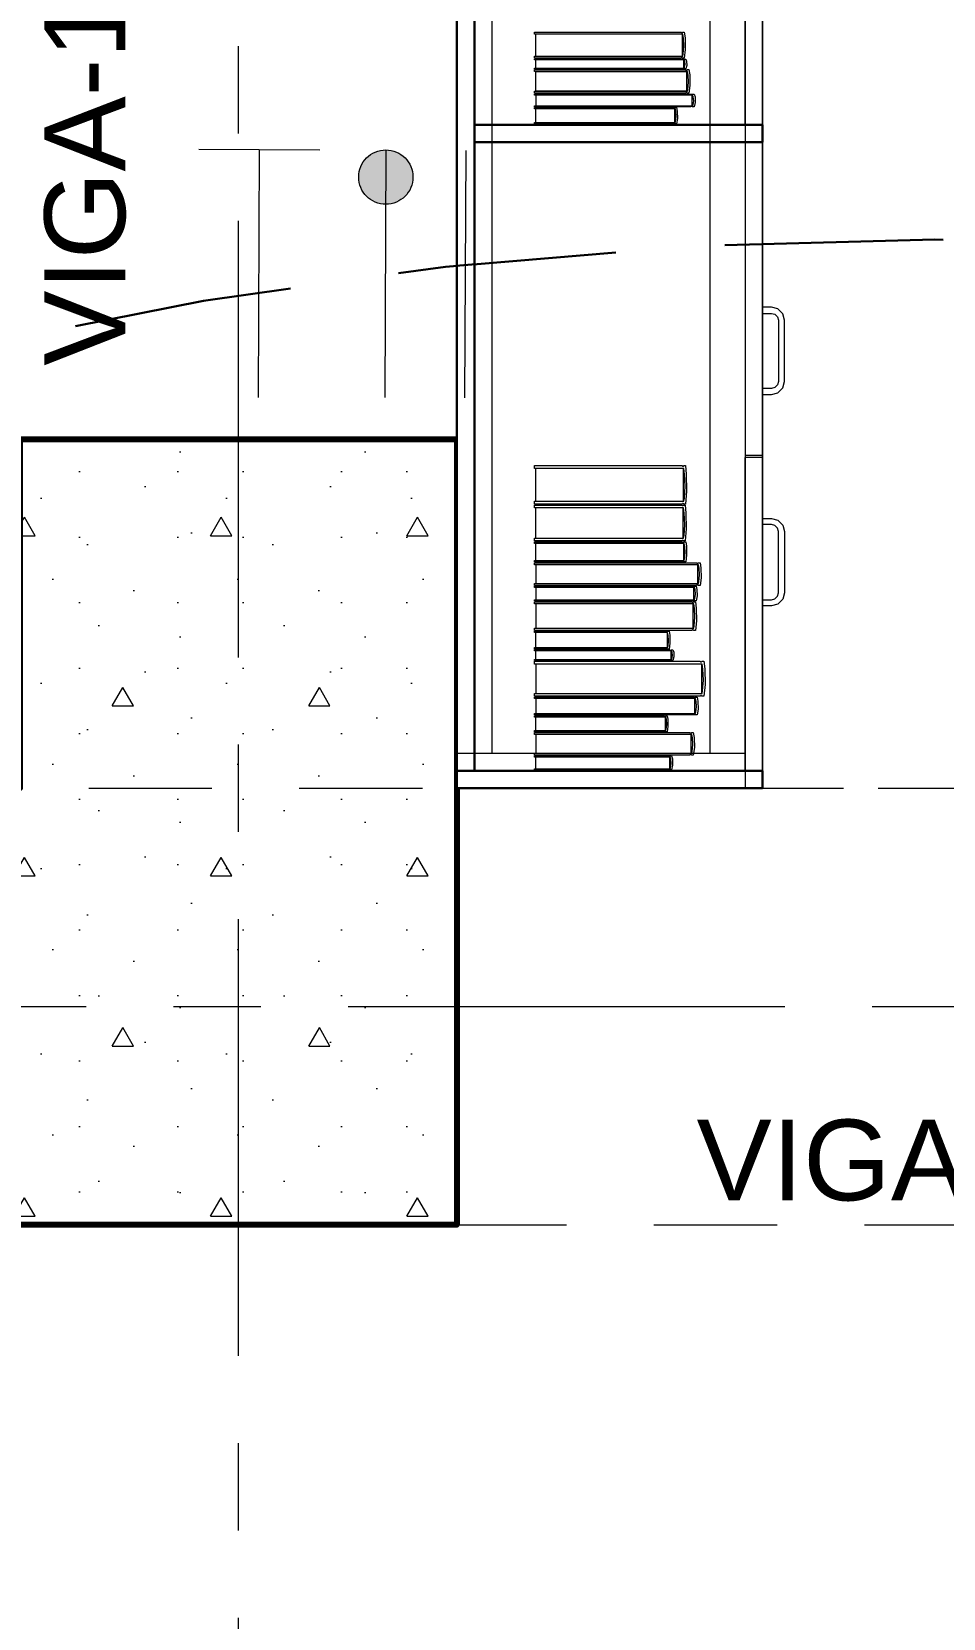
# Model space of a CAD drawing. Header units: inches. Extents: x -19 to 5698, y -728 to 92.
# Drawn here: x 115.583 to 116.627, y 6.749 to 8.567 of the extents above; entities that cross this region are included whole.
import ezdxf

# ---------------------------------------------------------------- set-up
doc = ezdxf.new("R2010")
doc.units = ezdxf.units.IN
doc.header["$MEASUREMENT"] = 0
doc.set_wipeout_variables(frame=1)
doc.header["$PDMODE"] = 1
for name, pattern in [('HIDDEN', [0.375, 0.25, -0.125]), ('Hidden Line', [0.195611, 0.141111, -0.0545]), ('Línea Oculta', [0.195611, 0.141111, -0.0545]), ('Punto & Raya', [0.65, 0.5, -0.075, 0, -0.075]), ('RAYITAS', [0.375, 0.25, -0.125]), ('Wipeout_Contour', [1, 0, -1])]:
    doc.linetypes.add(name, pattern=pattern)
doc.layers.get('0').update_dxf_attribs({"color": 61})
for name, color, linetype, lineweight in [('00 conduct tomacorr', 120, 'HIDDEN', 30), ('T-TECHO-E', 150, 'Continuous', 20), ('TOMACORRIENTE', 22, 'RAYITAS', 9)]:
    doc.layers.add(name, color=color, linetype=linetype, lineweight=lineweight)
for name, color, linetype in [('02 _ ARQ _ ALB _ Cotas Ejes', 7, 'Continuous'), ('02 _ ARQ _ ALB _ Ejes Generales', 251, 'Continuous'), ('02 _ ARQ _ ZON _ Espacio.3D', 7, 'Continuous'), ('08 _ STR _ EXT _ 06 Columnas', 7, 'Continuous'), ('08 _ STR _ EXT _ 08 Placas Inclinadas', 7, 'Continuous'), ('08 _ STR _ EXT _ 09 Vigas', 251, 'Continuous'), ('Dibujo 2D - General', 7, 'Continuous'), ('Interior - Mobiliario', 7, 'Continuous'), ('Notas - Etiquetas', 7, 'Continuous')]:
    doc.layers.add(name, color=color, linetype=linetype)
doc.styles.add('Estilo_Generado_4', font='swisse.ttf')
doc.dimstyles.new('Estilo_Generado__1', dxfattribs={"dimtxt": 0.125, "dimasz": 0.095, "dimexe": 0.18, "dimexo": 0.3, "dimgap": 0, "dimtad": 0, "dimtih": 1, "dimtoh": 1, "dimzin": 0, "dimdsep": 46, "dimtxsty": 'Estilo_Generado_4', "dimblk": 'ARROWHEAD_6', "dimblk1": 'ARROWHEAD_6', "dimblk2": 'ARROWHEAD_6', "dimcen": 0.09, "dimse1": 1, "dimse2": 1, "dimclrd": 144, "dimclre": 144, "dimclrt": 7, "dimadec": 0, "dimazin": 0, "dimtfac": 1, "dimtdec": 4, "dimtmove": 0, "dimatfit": 3, "dimfxl": 1, "dimtolj": 1, "dimtzin": 0, "dimarcsym": 0})
doc.dimstyles.new('Estilo_Generado__6', dxfattribs={"dimtxt": 0.125, "dimasz": 0.095, "dimexe": 0.18, "dimexo": 0.0625, "dimgap": 0, "dimtad": 0, "dimzin": 0, "dimdsep": 46, "dimtxsty": 'Estilo_Generado_4', "dimblk": 'ARROWHEAD_6', "dimblk1": 'ARROWHEAD_6', "dimblk2": 'ARROWHEAD_6', "dimcen": 0.09, "dimse1": 1, "dimse2": 1, "dimclrd": 144, "dimclre": 144, "dimclrt": 7, "dimadec": 0, "dimazin": 0, "dimtfac": 1, "dimtdec": 4, "dimtmove": 0, "dimatfit": 3, "dimfxl": 1, "dimtolj": 1, "dimtzin": 0, "dimarcsym": 0})

# ---------------------------------------------------------------- blocks, each defined once
blk = doc.blocks.new('ARROWHEAD_6')
at = {"color": 0, "linetype": 'Continuous', "lineweight": 0}
for p, q in [((-0.5, -0.5), (0.5, 0.5)), ((0, 0), (-1, 0))]:
    blk.add_line(p, q, dxfattribs=at)
blk = doc.blocks.new('*D90', base_point=(804.059, 0))
at = {"layer": '02 _ ARQ _ ALB _ Cotas Ejes', "color": 144, "linetype": 'Continuous', "lineweight": -2, "transparency": 16777216}
for p, q in [((108.915, 2.2841), (112.0886, 2.2841)), ((115.725, 2.2841), (112.4761, 2.2841))]:
    blk.add_line(p, q, dxfattribs=at)
at = {"layer": 'Defpoints', "color": 0, "linetype": 'Continuous', "transparency": 16777216}
for p in [(108.82, 7.45), (115.82, 7.45), (115.82, 2.2841)]:
    blk.add_point(p, dxfattribs=at)
at = {"layer": '02 _ ARQ _ ALB _ Cotas Ejes', "color": 144, "linetype": 'Continuous', "lineweight": -2, "transparency": 16777216, "xscale": 0.095, "yscale": 0.095, "zscale": 0.095, "rotation": 180}
blk.add_blockref('ARROWHEAD_6', (108.82, 2.2841), dxfattribs=at)
at = {"layer": '02 _ ARQ _ ALB _ Cotas Ejes', "color": 144, "linetype": 'Continuous', "lineweight": -2, "transparency": 16777216, "xscale": 0.095, "yscale": 0.095, "zscale": 0.095}
blk.add_blockref('ARROWHEAD_6', (115.82, 2.2841), dxfattribs=at)
at = {"layer": '02 _ ARQ _ ALB _ Cotas Ejes', "color": 7, "linetype": 'Continuous', "lineweight": 13, "transparency": 16777216, "insert": (112.2823, 2.2841), "char_height": 0.125, "attachment_point": 5, "style": 'Estilo_Generado_4'}
blk.add_mtext('\\A1;7.00', dxfattribs=at)
blk = doc.blocks.new('*D91', base_point=(804.059, 0))
at = {"layer": '02 _ ARQ _ ALB _ Cotas Ejes', "color": 144, "linetype": 'Continuous', "lineweight": -2, "transparency": 16777216}
for p, q in [((115.915, 2.2841), (119.0886, 2.2841)), ((122.725, 2.2841), (119.4761, 2.2841))]:
    blk.add_line(p, q, dxfattribs=at)
at = {"layer": 'Defpoints', "color": 0, "linetype": 'Continuous', "transparency": 16777216}
for p in [(115.82, 7.45), (122.82, 7.45), (122.82, 2.2841)]:
    blk.add_point(p, dxfattribs=at)
at = {"layer": '02 _ ARQ _ ALB _ Cotas Ejes', "color": 144, "linetype": 'Continuous', "lineweight": -2, "transparency": 16777216, "xscale": 0.095, "yscale": 0.095, "zscale": 0.095, "rotation": 180}
blk.add_blockref('ARROWHEAD_6', (115.82, 2.2841), dxfattribs=at)
at = {"layer": '02 _ ARQ _ ALB _ Cotas Ejes', "color": 144, "linetype": 'Continuous', "lineweight": -2, "transparency": 16777216, "xscale": 0.095, "yscale": 0.095, "zscale": 0.095}
blk.add_blockref('ARROWHEAD_6', (122.82, 2.2841), dxfattribs=at)
at = {"layer": '02 _ ARQ _ ALB _ Cotas Ejes', "color": 7, "linetype": 'Continuous', "lineweight": 13, "transparency": 16777216, "insert": (119.2824, 2.2841), "char_height": 0.125, "attachment_point": 5, "style": 'Estilo_Generado_4'}
blk.add_mtext('\\A1;7.00', dxfattribs=at)
blk = doc.blocks.new('*D97', base_point=(804.059, 0))
at = {"layer": '02 _ ARQ _ ALB _ Cotas Ejes', "color": 144, "linetype": 'Continuous', "lineweight": -2, "transparency": 16777216}
for p, q in [((114.3928, 7.105), (114.3928, 6.6521)), ((114.3928, 5.895), (114.3928, 6.2727))]:
    blk.add_line(p, q, dxfattribs=at)
at = {"layer": 'Defpoints', "color": 0, "linetype": 'Continuous', "transparency": 16777216}
for p in [(114.3928, 7.2), (116.07, 7.2), (114.8774, 5.8)]:
    blk.add_point(p, dxfattribs=at)
at = {"layer": '02 _ ARQ _ ALB _ Cotas Ejes', "color": 144, "linetype": 'Continuous', "lineweight": -2, "transparency": 16777216, "xscale": 0.095, "yscale": 0.095, "zscale": 0.095}
for p, rotation in [((114.3928, 7.2), 90), ((114.3928, 5.8), 270)]:
    blk.add_blockref('ARROWHEAD_6', p, dxfattribs=dict(at, rotation=rotation))
at = {"layer": '02 _ ARQ _ ALB _ Cotas Ejes', "color": 7, "linetype": 'Continuous', "lineweight": 13, "transparency": 16777216, "insert": (114.3928, 6.4624), "char_height": 0.125, "attachment_point": 5, "rotation": 90, "style": 'Estilo_Generado_4'}
blk.add_mtext('\\A1;1.40', dxfattribs=at)
blk = doc.blocks.new('a')
at = {"layer": 'TOMACORRIENTE', "ltscale": 0.05}
h = blk.add_hatch(color=4, dxfattribs=at)
edge = h.paths.add_edge_path()
edge.add_arc((0, 0.0752), 0.0211, 0, 360)
at = {"layer": 'TOMACORRIENTE', "color": 4}
for p, q in [((-0.1455, 0.0963), (-0.0515, 0.0963)), ((-0.0985, 0.0963), (-0.0985, -0.0966)), ((0, 0.0963), (0, -0.0963)), ((0.0623, -0.0963), (0.0623, 0.0963))]:
    blk.add_line(p, q, dxfattribs=at)
blk.add_circle((0, 0.0752), 0.0211, dxfattribs=at)
blk = doc.blocks.new('CABLE 3FACE')
at = {"layer": 'T-TECHO-E', "rotation": 59.94170052614085}
blk.add_blockref('a', (0, 0), dxfattribs=at)

msp = doc.modelspace()

# ---------------------------------------------------------------- linework, layer by layer
at = {"layer": '02 _ ARQ _ ZON _ Espacio.3D', "color": 254, "linetype": 'Continuous', "lineweight": 0, "flags": 128}
msp.add_lwpolyline([(116.07, 7.2), (115.17, 7.2), (115.17, 7.7), (115.57, 7.7), (115.57, 8.1), (116.07, 8.1)], close=True, dxfattribs=at)
at = {"layer": 'Interior - Mobiliario', "color": 175, "linetype": 'Continuous', "lineweight": 13}
for p, q in [((116.1587, 8.5637), (116.1587, 8.566)), ((116.1587, 8.566), (116.3265, 8.566)), ((116.3285, 8.5637), (116.1587, 8.5637)), ((116.1604, 8.5386), (116.1604, 8.5637)), ((116.3265, 8.566), (116.3266, 8.5659)), ((116.3266, 8.5659), (116.3269, 8.5657)), ((116.3269, 8.5657), (116.3271, 8.5656)), ((116.3271, 8.5656), (116.3273, 8.5655)), ((116.3273, 8.5655), (116.3276, 8.5656)), ((116.3276, 8.5656), (116.3278, 8.5656)), ((116.3277, 8.5637), (116.3277, 8.5386)), ((116.3278, 8.5656), (116.3281, 8.5657)), ((116.3281, 8.5657), (116.3283, 8.5659)), ((116.3283, 8.5659), (116.3284, 8.566)), ((116.3284, 8.566), (116.3303, 8.566)), ((116.3293, 8.5592), (116.3285, 8.5637)), ((116.3298, 8.55), (116.3293, 8.5592)), ((116.3303, 8.566), (116.3312, 8.5595)), ((116.3312, 8.5595), (116.3314, 8.5462)), ((116.3285, 8.5386), (116.329, 8.5409)), ((116.329, 8.5409), (116.3298, 8.55)), ((116.3314, 8.5462), (116.3303, 8.5362)), ((116.1587, 8.5362), (116.1587, 8.5386)), ((116.1587, 8.5386), (116.3285, 8.5386)), ((116.3265, 8.5362), (116.1587, 8.5362)), ((116.1587, 8.5343), (116.1587, 8.5352)), ((116.1587, 8.5352), (116.3281, 8.5352)), ((116.3302, 8.5343), (116.1587, 8.5343)), ((116.1587, 8.5241), (116.1587, 8.525)), ((116.1587, 8.525), (116.3302, 8.525)), ((116.3281, 8.5241), (116.1587, 8.5241)), ((116.1587, 8.5209), (116.1587, 8.5231)), ((116.1587, 8.5231), (116.3317, 8.5231)), ((116.1604, 8.525), (116.1604, 8.5343)), ((116.3266, 8.5363), (116.3265, 8.5362)), ((116.3268, 8.5365), (116.3266, 8.5363)), ((116.327, 8.5366), (116.3268, 8.5365)), ((116.3273, 8.5367), (116.327, 8.5366)), ((116.3275, 8.5367), (116.3273, 8.5367)), ((116.3278, 8.5367), (116.3275, 8.5367)), ((116.328, 8.5365), (116.3278, 8.5367)), ((116.3282, 8.5364), (116.328, 8.5365)), ((116.3281, 8.5352), (116.3283, 8.5351)), ((116.3282, 8.5241), (116.3281, 8.5241)), ((116.3284, 8.5362), (116.3282, 8.5364)), ((116.3284, 8.5242), (116.3282, 8.5241)), ((116.3283, 8.5351), (116.3285, 8.5351)), ((116.3303, 8.5362), (116.3284, 8.5362)), ((116.3287, 8.5243), (116.3284, 8.5242)), ((116.3285, 8.5351), (116.3287, 8.535)), ((116.3287, 8.535), (116.329, 8.535)), ((116.3289, 8.5243), (116.3287, 8.5243)), ((116.3292, 8.5243), (116.3289, 8.5243)), ((116.329, 8.535), (116.3292, 8.535)), ((116.3292, 8.535), (116.3295, 8.5351)), ((116.3294, 8.5243), (116.3292, 8.5243)), ((116.3293, 8.5343), (116.3293, 8.525)), ((116.3297, 8.5242), (116.3294, 8.5243)), ((116.3295, 8.5351), (116.3297, 8.5351)), ((116.3297, 8.5351), (116.3299, 8.5352)), ((116.3299, 8.5242), (116.3297, 8.5242)), ((116.3299, 8.5352), (116.33, 8.5352)), ((116.33, 8.5241), (116.3299, 8.5242)), ((116.33, 8.5352), (116.3319, 8.5352)), ((116.3319, 8.5241), (116.33, 8.5241)), ((116.331, 8.5327), (116.3302, 8.5343)), ((116.3302, 8.525), (116.3307, 8.5258)), ((116.3307, 8.5258), (116.3314, 8.5292)), ((116.3314, 8.5292), (116.331, 8.5327)), ((116.3317, 8.5231), (116.3318, 8.523)), ((116.3318, 8.523), (116.3321, 8.5228)), ((116.3319, 8.5352), (116.3329, 8.5328)), ((116.3331, 8.5278), (116.3319, 8.5241)), ((116.3321, 8.5228), (116.3323, 8.5227)), ((116.3323, 8.5227), (116.3326, 8.5226)), ((116.3326, 8.5226), (116.3328, 8.5227)), ((116.3328, 8.5227), (116.3331, 8.5227)), ((116.3329, 8.5328), (116.3331, 8.5278)), ((116.3331, 8.5227), (116.3333, 8.5228)), ((116.3333, 8.5228), (116.3336, 8.523)), ((116.3336, 8.523), (116.3337, 8.5231)), ((116.3337, 8.5231), (116.3356, 8.5231)), ((116.3356, 8.5231), (116.3365, 8.5172)), ((116.3338, 8.5209), (116.1587, 8.5209)), ((116.1604, 8.5209), (116.3329, 8.5209)), ((116.1604, 8.4983), (116.1604, 8.5209)), ((116.3329, 8.5209), (116.3329, 8.4983)), ((116.3346, 8.5169), (116.3338, 8.5209)), ((116.3343, 8.5004), (116.3351, 8.5086)), ((116.3351, 8.5086), (116.3346, 8.5169)), ((116.3368, 8.5051), (116.3356, 8.4962)), ((116.3365, 8.5172), (116.3368, 8.5051)), ((116.1587, 8.4962), (116.1587, 8.4983)), ((116.1587, 8.4983), (116.3338, 8.4983)), ((116.3317, 8.4962), (116.1587, 8.4962)), ((116.1587, 8.494), (116.1587, 8.4952)), ((116.1587, 8.4952), (116.3376, 8.4952)), ((116.3398, 8.494), (116.1587, 8.494)), ((116.3329, 8.4983), (116.1604, 8.4983)), ((116.1605, 8.4818), (116.1605, 8.494)), ((116.3318, 8.4963), (116.3317, 8.4962)), ((116.332, 8.4964), (116.3318, 8.4963)), ((116.3323, 8.4965), (116.332, 8.4964)), ((116.3325, 8.4966), (116.3323, 8.4965)), ((116.3328, 8.4966), (116.3325, 8.4966)), ((116.333, 8.4966), (116.3328, 8.4966)), ((116.3333, 8.4965), (116.333, 8.4966)), ((116.3335, 8.4963), (116.3333, 8.4965)), ((116.3337, 8.4962), (116.3335, 8.4963)), ((116.3356, 8.4962), (116.3337, 8.4962)), ((116.3338, 8.4983), (116.3343, 8.5004)), ((116.3376, 8.4952), (116.3377, 8.4951)), ((116.3377, 8.4951), (116.338, 8.495)), ((116.338, 8.495), (116.3382, 8.495)), ((116.3382, 8.495), (116.3385, 8.4949)), ((116.3385, 8.4949), (116.3388, 8.4949)), ((116.3388, 8.4949), (116.339, 8.495)), ((116.3388, 8.494), (116.3388, 8.4818)), ((116.339, 8.495), (116.3393, 8.495)), ((116.3393, 8.495), (116.3395, 8.4951)), ((116.3395, 8.4951), (116.3396, 8.4952)), ((116.3396, 8.4952), (116.3416, 8.4952)), ((116.3406, 8.4918), (116.3398, 8.494)), ((116.3403, 8.4829), (116.3411, 8.4874)), ((116.3411, 8.4874), (116.3406, 8.4918)), ((116.3416, 8.4952), (116.3426, 8.492)), ((116.3426, 8.492), (116.3428, 8.4855)), ((116.1587, 8.4806), (116.1587, 8.4818)), ((116.1587, 8.4818), (116.3398, 8.4818)), ((116.3376, 8.4806), (116.1587, 8.4806)), ((116.1587, 8.4782), (116.1587, 8.4796)), ((116.1587, 8.4796), (116.3178, 8.4796)), ((116.3197, 8.4782), (116.1587, 8.4782)), ((116.3178, 8.4796), (116.3179, 8.4795)), ((116.3179, 8.4795), (116.3181, 8.4794)), ((116.3181, 8.4794), (116.3183, 8.4794)), ((116.3183, 8.4794), (116.3186, 8.4793)), ((116.3186, 8.4793), (116.3188, 8.4793)), ((116.3188, 8.4793), (116.3191, 8.4794)), ((116.3191, 8.4794), (116.3193, 8.4795)), ((116.3193, 8.4795), (116.3195, 8.4796)), ((116.3195, 8.4796), (116.3196, 8.4796)), ((116.3196, 8.4796), (116.3213, 8.4796)), ((116.3205, 8.4754), (116.3197, 8.4782)), ((116.3209, 8.4696), (116.3205, 8.4754)), ((116.3213, 8.4796), (116.3222, 8.4756)), ((116.3377, 8.4807), (116.3376, 8.4806)), ((116.3379, 8.4808), (116.3377, 8.4807)), ((116.3382, 8.4809), (116.3379, 8.4808)), ((116.3384, 8.4809), (116.3382, 8.4809)), ((116.3387, 8.4809), (116.3384, 8.4809)), ((116.339, 8.4809), (116.3387, 8.4809)), ((116.3392, 8.4808), (116.339, 8.4809)), ((116.3394, 8.4807), (116.3392, 8.4808)), ((116.3396, 8.4806), (116.3394, 8.4807)), ((116.3416, 8.4806), (116.3396, 8.4806)), ((116.3398, 8.4818), (116.3403, 8.4829)), ((116.3428, 8.4855), (116.3416, 8.4806)), ((116.43, 8.251), (116.42, 8.251)), ((116.42, 8.251), (116.42, 8.244)), ((116.4375, 8.249), (116.43, 8.251)), ((116.42, 8.244), (116.43, 8.244)), ((116.43, 8.244), (116.434, 8.2429)), ((116.434, 8.2429), (116.4369, 8.24)), ((116.4369, 8.24), (116.438, 8.236)), ((116.443, 8.2435), (116.4375, 8.249)), ((116.438, 8.236), (116.438, 8.166)), ((116.445, 8.236), (116.443, 8.2435)), ((116.445, 8.166), (116.445, 8.236)), ((116.434, 8.1591), (116.43, 8.158)), ((116.4369, 8.162), (116.434, 8.1591)), ((116.438, 8.166), (116.4369, 8.162)), ((116.443, 8.1585), (116.445, 8.166)), ((116.43, 8.158), (116.42, 8.158)), ((116.42, 8.158), (116.42, 8.151)), ((116.42, 8.151), (116.43, 8.151)), ((116.43, 8.151), (116.4375, 8.153)), ((116.4375, 8.153), (116.443, 8.1585)), ((116.1587, 8.0661), (116.1587, 8.0696)), ((116.1587, 8.0696), (116.3278, 8.0696)), ((116.3278, 8.0696), (116.328, 8.0694)), ((116.328, 8.0694), (116.3282, 8.0691)), ((116.3282, 8.0691), (116.3284, 8.069)), ((116.3284, 8.069), (116.3287, 8.0689)), ((116.3287, 8.0689), (116.3289, 8.0689)), ((116.3289, 8.0689), (116.3292, 8.069)), ((116.3292, 8.069), (116.3294, 8.0692)), ((116.3294, 8.0692), (116.3296, 8.0695)), ((116.3296, 8.0695), (116.3297, 8.0696)), ((116.3297, 8.0696), (116.3316, 8.0696)), ((116.3316, 8.0696), (116.3326, 8.0599)), ((116.42, 8.081), (116.4, 8.081)), ((116.42, 8.079), (116.4, 8.079)), ((116.3299, 8.0661), (116.1587, 8.0661)), ((116.1604, 8.029), (116.1604, 8.0661)), ((116.329, 8.0661), (116.329, 8.029)), ((116.3307, 8.0595), (116.3299, 8.0661)), ((116.3311, 8.0459), (116.3307, 8.0595)), ((116.3326, 8.0599), (116.3328, 8.0402)), ((116.3299, 8.029), (116.3304, 8.0323)), ((116.3304, 8.0323), (116.3311, 8.0459)), ((116.3328, 8.0402), (116.3316, 8.0254)), ((116.1587, 8.0254), (116.1587, 8.029)), ((116.1587, 8.029), (116.3299, 8.029)), ((116.3278, 8.0254), (116.1587, 8.0254)), ((116.1587, 8.0211), (116.1587, 8.0244)), ((116.1587, 8.0244), (116.3275, 8.0244)), ((116.3295, 8.0211), (116.1587, 8.0211)), ((116.1604, 7.9866), (116.1604, 8.0211)), ((116.3275, 8.0244), (116.3276, 8.0242)), ((116.3276, 8.0242), (116.3279, 8.024)), ((116.3279, 8.0256), (116.3278, 8.0254)), ((116.3281, 8.0259), (116.3279, 8.0256)), ((116.3279, 8.024), (116.3281, 8.0238)), ((116.3284, 8.0261), (116.3281, 8.0259)), ((116.3281, 8.0238), (116.3283, 8.0238)), ((116.3283, 8.0238), (116.3286, 8.0238)), ((116.3286, 8.0262), (116.3284, 8.0261)), ((116.3289, 8.0262), (116.3286, 8.0262)), ((116.3286, 8.0238), (116.3288, 8.0239)), ((116.3287, 8.0211), (116.3287, 7.9866)), ((116.3288, 8.0239), (116.3291, 8.024)), ((116.3291, 8.0261), (116.3289, 8.0262)), ((116.3294, 8.0259), (116.3291, 8.0261)), ((116.3291, 8.024), (116.3293, 8.0243)), ((116.3293, 8.0243), (116.3294, 8.0244)), ((116.3296, 8.0257), (116.3294, 8.0259)), ((116.3294, 8.0244), (116.3313, 8.0244)), ((116.3303, 8.015), (116.3295, 8.0211)), ((116.3297, 8.0254), (116.3296, 8.0257)), ((116.3316, 8.0254), (116.3297, 8.0254)), ((116.3308, 8.0023), (116.3303, 8.015)), ((116.3313, 8.0244), (116.3322, 8.0154)), ((116.3322, 8.0154), (116.3324, 7.997)), ((116.3301, 7.9897), (116.3308, 8.0023)), ((116.3324, 7.997), (116.3313, 7.9833)), ((116.42, 8.009), (116.43, 8.009)), ((116.42, 8.002), (116.42, 8.009)), ((116.43, 8.002), (116.42, 8.002)), ((116.43, 8.009), (116.4375, 8.007)), ((116.434, 8.0009), (116.43, 8.002)), ((116.4369, 7.998), (116.434, 8.0009)), ((116.438, 7.994), (116.4369, 7.998)), ((116.4375, 8.007), (116.443, 8.0015)), ((116.443, 8.0015), (116.445, 7.994)), ((116.1587, 7.9833), (116.1587, 7.9866)), ((116.1587, 7.9866), (116.3295, 7.9866)), ((116.3275, 7.9833), (116.1587, 7.9833)), ((116.1587, 7.9804), (116.1587, 7.9823)), ((116.1587, 7.9823), (116.3281, 7.9823)), ((116.3301, 7.9804), (116.1587, 7.9804)), ((116.1604, 7.961), (116.1604, 7.9804)), ((116.3276, 7.9834), (116.3275, 7.9833)), ((116.3278, 7.9837), (116.3276, 7.9834)), ((116.328, 7.9839), (116.3278, 7.9837)), ((116.3283, 7.984), (116.328, 7.9839)), ((116.3281, 7.9823), (116.3282, 7.9822)), ((116.3282, 7.9822), (116.3284, 7.982)), ((116.3285, 7.984), (116.3283, 7.984)), ((116.3284, 7.982), (116.3287, 7.9819)), ((116.3288, 7.9839), (116.3285, 7.984)), ((116.3287, 7.9819), (116.3289, 7.9819)), ((116.329, 7.9837), (116.3288, 7.9839)), ((116.3289, 7.9819), (116.3292, 7.9819)), ((116.3293, 7.9835), (116.329, 7.9837)), ((116.3292, 7.9819), (116.3294, 7.982)), ((116.3294, 7.9833), (116.3293, 7.9835)), ((116.3293, 7.9804), (116.3293, 7.961)), ((116.3313, 7.9833), (116.3294, 7.9833)), ((116.3294, 7.982), (116.3297, 7.9821)), ((116.3295, 7.9866), (116.3301, 7.9897)), ((116.3297, 7.9821), (116.3299, 7.9822)), ((116.3299, 7.9822), (116.33, 7.9823)), ((116.33, 7.9823), (116.3319, 7.9823)), ((116.3309, 7.977), (116.3301, 7.9804)), ((116.3319, 7.9823), (116.3328, 7.9772)), ((116.438, 7.924), (116.438, 7.994)), ((116.445, 7.994), (116.445, 7.924)), ((116.1587, 7.9592), (116.1587, 7.961)), ((116.1587, 7.961), (116.3301, 7.961)), ((116.3281, 7.9592), (116.1587, 7.9592)), ((116.3282, 7.9593), (116.3281, 7.9592)), ((116.3284, 7.9594), (116.3282, 7.9593)), ((116.3286, 7.9595), (116.3284, 7.9594)), ((116.3289, 7.9596), (116.3286, 7.9595)), ((116.3291, 7.9596), (116.3289, 7.9596)), ((116.3294, 7.9595), (116.3291, 7.9596)), ((116.3296, 7.9594), (116.3294, 7.9595)), ((116.3298, 7.9593), (116.3296, 7.9594)), ((116.33, 7.9592), (116.3298, 7.9593)), ((116.3319, 7.9592), (116.33, 7.9592)), ((116.3301, 7.961), (116.3306, 7.9628)), ((116.3306, 7.9628), (116.3314, 7.9699)), ((116.3314, 7.9699), (116.3309, 7.977)), ((116.333, 7.9669), (116.3319, 7.9592)), ((116.3328, 7.9772), (116.333, 7.9669)), ((116.1587, 7.9561), (116.1587, 7.9582)), ((116.1587, 7.9582), (116.3442, 7.9582)), ((116.3465, 7.9561), (116.1587, 7.9561)), ((116.1606, 7.9345), (116.1606, 7.9561)), ((116.3442, 7.9582), (116.3443, 7.9581)), ((116.3443, 7.9581), (116.3446, 7.9579)), ((116.3446, 7.9579), (116.3449, 7.9578)), ((116.3449, 7.9578), (116.3451, 7.9578)), ((116.3451, 7.9578), (116.3454, 7.9578)), ((116.3454, 7.9578), (116.3457, 7.9578)), ((116.3455, 7.9561), (116.3455, 7.9345)), ((116.3457, 7.9578), (116.3459, 7.9579)), ((116.3459, 7.9579), (116.3462, 7.9581)), ((116.3462, 7.9581), (116.3463, 7.9582)), ((116.3463, 7.9582), (116.3484, 7.9582)), ((116.3473, 7.9523), (116.3465, 7.9561)), ((116.347, 7.9365), (116.3478, 7.9444)), ((116.3478, 7.9444), (116.3473, 7.9523)), ((116.3484, 7.9582), (116.3494, 7.9525)), ((116.3496, 7.941), (116.3484, 7.9324)), ((116.3494, 7.9525), (116.3496, 7.941)), ((116.1587, 7.9324), (116.1587, 7.9345)), ((116.1587, 7.9345), (116.3465, 7.9345)), ((116.3442, 7.9324), (116.1587, 7.9324)), ((116.1587, 7.9301), (116.1587, 7.9314)), ((116.1587, 7.9314), (116.3398, 7.9314)), ((116.342, 7.9301), (116.1587, 7.9301)), ((116.1605, 7.916), (116.1605, 7.9301)), ((116.3398, 7.9314), (116.3399, 7.9314)), ((116.3399, 7.9314), (116.3401, 7.9313)), ((116.3401, 7.9313), (116.3404, 7.9312)), ((116.3404, 7.9312), (116.3407, 7.9312)), ((116.3407, 7.9312), (116.3409, 7.9312)), ((116.3409, 7.9312), (116.3412, 7.9312)), ((116.341, 7.9301), (116.341, 7.916)), ((116.3412, 7.9312), (116.3415, 7.9313)), ((116.3415, 7.9313), (116.3417, 7.9314)), ((116.3417, 7.9314), (116.3418, 7.9314)), ((116.3418, 7.9314), (116.3438, 7.9314)), ((116.3428, 7.9276), (116.342, 7.9301)), ((116.3433, 7.9224), (116.3428, 7.9276)), ((116.3438, 7.9314), (116.3448, 7.9278)), ((116.3443, 7.9325), (116.3442, 7.9324)), ((116.3445, 7.9327), (116.3443, 7.9325)), ((116.3448, 7.9328), (116.3445, 7.9327)), ((116.3451, 7.9329), (116.3448, 7.9328)), ((116.3448, 7.9278), (116.3451, 7.9203)), ((116.3454, 7.9329), (116.3451, 7.9329)), ((116.3456, 7.9328), (116.3454, 7.9329)), ((116.3459, 7.9327), (116.3456, 7.9328)), ((116.3461, 7.9326), (116.3459, 7.9327)), ((116.3463, 7.9324), (116.3461, 7.9326)), ((116.3484, 7.9324), (116.3463, 7.9324)), ((116.3465, 7.9345), (116.347, 7.9365)), ((116.4369, 7.92), (116.438, 7.924)), ((116.445, 7.924), (116.443, 7.9165)), ((116.1587, 7.9147), (116.1587, 7.916)), ((116.1587, 7.916), (116.342, 7.916)), ((116.3398, 7.9147), (116.1587, 7.9147)), ((116.1587, 7.9111), (116.1587, 7.9137)), ((116.1587, 7.9137), (116.339, 7.9137)), ((116.3412, 7.9111), (116.1587, 7.9111)), ((116.1605, 7.8835), (116.1605, 7.9111)), ((116.339, 7.9137), (116.3391, 7.9135)), ((116.3391, 7.9135), (116.3393, 7.9133)), ((116.3393, 7.9133), (116.3396, 7.9132)), ((116.3396, 7.9132), (116.3399, 7.9131)), ((116.3399, 7.9147), (116.3398, 7.9147)), ((116.3401, 7.9148), (116.3399, 7.9147)), ((116.3399, 7.9131), (116.3401, 7.9131)), ((116.3403, 7.9149), (116.3401, 7.9148)), ((116.3401, 7.9131), (116.3404, 7.9132)), ((116.3402, 7.9111), (116.3402, 7.8835)), ((116.3406, 7.915), (116.3403, 7.9149)), ((116.3404, 7.9132), (116.3407, 7.9134)), ((116.3409, 7.915), (116.3406, 7.915)), ((116.3407, 7.9134), (116.3409, 7.9136)), ((116.3412, 7.9149), (116.3409, 7.915)), ((116.3409, 7.9136), (116.341, 7.9137)), ((116.341, 7.9137), (116.343, 7.9137)), ((116.3414, 7.9149), (116.3412, 7.9149)), ((116.342, 7.9061), (116.3412, 7.9111)), ((116.3416, 7.9148), (116.3414, 7.9149)), ((116.3418, 7.9147), (116.3416, 7.9148)), ((116.3438, 7.9147), (116.3418, 7.9147)), ((116.342, 7.916), (116.3425, 7.9173)), ((116.3425, 7.8961), (116.342, 7.9061)), ((116.3425, 7.9173), (116.3433, 7.9224)), ((116.343, 7.9137), (116.344, 7.9065)), ((116.3451, 7.9203), (116.3438, 7.9147)), ((116.344, 7.9065), (116.3442, 7.8918)), ((116.42, 7.916), (116.43, 7.916)), ((116.42, 7.909), (116.42, 7.916)), ((116.43, 7.909), (116.42, 7.909)), ((116.43, 7.916), (116.434, 7.9171)), ((116.4375, 7.911), (116.43, 7.909)), ((116.434, 7.9171), (116.4369, 7.92)), ((116.443, 7.9165), (116.4375, 7.911)), ((116.3417, 7.886), (116.3425, 7.8961)), ((116.3442, 7.8918), (116.343, 7.8809)), ((116.1587, 7.8809), (116.1587, 7.8835)), ((116.1587, 7.8835), (116.3412, 7.8835)), ((116.339, 7.8809), (116.1587, 7.8809)), ((116.1587, 7.8783), (116.1587, 7.8799)), ((116.1587, 7.8799), (116.3094, 7.8799)), ((116.3112, 7.8783), (116.1587, 7.8783)), ((116.1602, 7.8611), (116.1602, 7.8783)), ((116.3094, 7.8799), (116.3095, 7.8798)), ((116.3095, 7.8798), (116.3097, 7.8797)), ((116.3097, 7.8797), (116.3099, 7.8796)), ((116.3099, 7.8796), (116.3102, 7.8795)), ((116.3102, 7.8795), (116.3104, 7.8795)), ((116.3104, 7.8795), (116.3106, 7.8796)), ((116.3105, 7.8783), (116.3105, 7.8611)), ((116.3106, 7.8796), (116.3108, 7.8797)), ((116.3108, 7.8797), (116.311, 7.8798)), ((116.311, 7.8798), (116.3111, 7.8799)), ((116.3111, 7.8799), (116.3128, 7.8799)), ((116.3119, 7.8752), (116.3112, 7.8783)), ((116.3117, 7.8627), (116.3123, 7.8689)), ((116.3123, 7.8689), (116.3119, 7.8752)), ((116.3128, 7.8799), (116.3136, 7.8754)), ((116.3136, 7.8754), (116.3138, 7.8663)), ((116.3391, 7.881), (116.339, 7.8809)), ((116.3393, 7.8812), (116.3391, 7.881)), ((116.3395, 7.8813), (116.3393, 7.8812)), ((116.3398, 7.8814), (116.3395, 7.8813)), ((116.3401, 7.8814), (116.3398, 7.8814)), ((116.3403, 7.8814), (116.3401, 7.8814)), ((116.3406, 7.8812), (116.3403, 7.8814)), ((116.3408, 7.8811), (116.3406, 7.8812)), ((116.341, 7.8809), (116.3408, 7.8811)), ((116.343, 7.8809), (116.341, 7.8809)), ((116.3412, 7.8835), (116.3417, 7.886)), ((116.1587, 7.8595), (116.1587, 7.8611)), ((116.1587, 7.8611), (116.3112, 7.8611)), ((116.3094, 7.8595), (116.1587, 7.8595)), ((116.3095, 7.8596), (116.3094, 7.8595)), ((116.3097, 7.8597), (116.3095, 7.8596)), ((116.3099, 7.8598), (116.3097, 7.8597)), ((116.3101, 7.8598), (116.3099, 7.8598)), ((116.3103, 7.8598), (116.3101, 7.8598)), ((116.3106, 7.8598), (116.3103, 7.8598)), ((116.3108, 7.8597), (116.3106, 7.8598)), ((116.311, 7.8596), (116.3108, 7.8597)), ((116.3111, 7.8595), (116.311, 7.8596)), ((116.3128, 7.8595), (116.3111, 7.8595)), ((116.3112, 7.8611), (116.3117, 7.8627)), ((116.3138, 7.8663), (116.3128, 7.8595))]:
    msp.add_line(p, q, dxfattribs=at)

# ---------------------------------------------------------------- texts
at = {"layer": 'Notas - Etiquetas', "color": 171, "linetype": 'Continuous', "lineweight": 13, "insert": (115.5976, 8.1839), "char_height": 0.0925, "attachment_point": 1, "rotation": 90, "style": 'Estilo_Generado_4'}
msp.add_mtext('\\A1;{\\pql;\\fSwis721 Ex BT|b0|i0|c0|p34;VIGA-102\\fSwis721 Ex BT|b0|i0|c0|p34; \\fSwis721 Ex BT|b0|i0|c0|p34;0.80\\fSwis721 Ex BT|b0|i0|c0|p34;x\\fSwis721 Ex BT|b0|i0|c0|p34;0.50\\fSwis721 Ex BT|b0|i0|c0|p34;m}', dxfattribs=at)

# ---------------------------------------------------------------- next in the draw order: wipeouts: each hides what was drawn before it
at = {"color": 254, "linetype": 'Wipeout_Contour', "lineweight": 0, "ltscale": 4906.165759}
msp.add_wipeout([(117.0136, 5.8), (117.0136, 6.35), (100.6701, 6.35), (100.6701, 7.85), (100.17, 7.85), (100.17, 5.8)], dxfattribs=at).dxf.layer = 'Dibujo 2D - General'

# ---------------------------------------------------------------- next in the draw order: hatches: boundary and pattern name
at = {"layer": '08 _ STR _ EXT _ 06 Columnas', "linetype": 'Continuous', "lineweight": 9}
h = msp.add_hatch(dxfattribs=at)
h.set_pattern_fill('HORMIGÓN_EN_MASA_0002', style=0, pattern_type=2)
h.set_pattern_definition([(0, (92.5, 6e-09), (0, 0.3897114), [0.024375, -0.200625]), (0, (92.6125, 0.19486), (0, 0.3897114), [0.024375, -0.200625]), (60, (92.5, 6e-09), (-0.3375, 0.194856), [0.024375, -0.200625]), (60, (92.725, 6e-09), (-0.3375, 0.194856), [0.024375, -0.200625]), (120, (92.5244, 6e-09), (0.3375, 0.194856), [0.024375, -0.200625]), (120, (92.7494, 6e-09), (0.3375, 0.194856), [0.024375, -0.200625]), (0, (92.500015, 0.0375), (0, 0.075), [0, -0.075, 0, -0.1125]), (45, (92.537515, 0.0375), (-0.053033, 0.053033), [0, -0.05625, 0, -0.09375])])
h.paths.add_polyline_path([(116.07, 8.1), (115.57, 8.1), (115.57, 7.7), (115.17, 7.7), (115.17, 7.2), (116.07, 7.2)])

# ---------------------------------------------------------------- next in the draw order: linework, layer by layer
at = {"layer": '02 _ ARQ _ ALB _ Ejes Generales', "color": 251, "linetype": 'Punto & Raya', "lineweight": 13, "true_color": 0x636466}
for p, q in [((115.82, 3.05), (115.82, 44.9)), ((98.3454, 7.45), (147.07, 7.45))]:
    msp.add_line(p, q, dxfattribs=at)
at = {"layer": '08 _ STR _ EXT _ 06 Columnas', "color": 7, "linetype": 'Continuous', "lineweight": 80, "flags": 128}
msp.add_lwpolyline([(116.07, 8.1), (116.07, 7.2), (115.17, 7.2), (115.17, 7.7), (115.57, 7.7), (115.57, 8.1)], close=True, dxfattribs=at)
at = {"layer": '08 _ STR _ EXT _ 09 Vigas', "color": 251, "linetype": 'Hidden Line', "lineweight": 13, "true_color": 0x636466}
for p, q in [((102.07, 7.2), (144.07, 7.2)), ((116.07, 7.2), (115.57, 7.2))]:
    msp.add_line(p, q, dxfattribs=at)
at = {"layer": 'Interior - Mobiliario', "color": 175, "linetype": 'Continuous', "lineweight": 13}
for p, q in [((116.09, 7.72), (116.09, 9.18)), ((116.4, 9.18), (116.4, 7.72)), ((116.1587, 7.8575), (116.1587, 7.8585)), ((116.1587, 7.8585), (116.3138, 7.8585)), ((116.3157, 7.8575), (116.1587, 7.8575)), ((116.1602, 7.8474), (116.1602, 7.8575)), ((116.3138, 7.8585), (116.3139, 7.8584)), ((116.3139, 7.8584), (116.3141, 7.8584)), ((116.3141, 7.8584), (116.3144, 7.8583)), ((116.3144, 7.8583), (116.3146, 7.8583)), ((116.3146, 7.8583), (116.3148, 7.8583)), ((116.3148, 7.8583), (116.3151, 7.8583)), ((116.3149, 7.8575), (116.3149, 7.8474)), ((116.3151, 7.8583), (116.3153, 7.8584)), ((116.3153, 7.8584), (116.3155, 7.8585)), ((116.3155, 7.8585), (116.3156, 7.8585)), ((116.3156, 7.8585), (116.3173, 7.8585)), ((116.3164, 7.8557), (116.3157, 7.8575)), ((116.3162, 7.8483), (116.3168, 7.852)), ((116.3168, 7.852), (116.3164, 7.8557)), ((116.3173, 7.8585), (116.3182, 7.8559)), ((116.3183, 7.8505), (116.3173, 7.8465)), ((116.3182, 7.8559), (116.3183, 7.8505)), ((116.1587, 7.8465), (116.1587, 7.8474)), ((116.1587, 7.8474), (116.3157, 7.8474)), ((116.3138, 7.8465), (116.1587, 7.8465)), ((116.1587, 7.8423), (116.1587, 7.8455)), ((116.1587, 7.8455), (116.3484, 7.8455)), ((116.3507, 7.8423), (116.1587, 7.8423)), ((116.1606, 7.8086), (116.1606, 7.8423)), ((116.3139, 7.8465), (116.3138, 7.8465)), ((116.3141, 7.8466), (116.3139, 7.8465)), ((116.3143, 7.8466), (116.3141, 7.8466)), ((116.3145, 7.8467), (116.3143, 7.8466)), ((116.3148, 7.8467), (116.3145, 7.8467)), ((116.315, 7.8466), (116.3148, 7.8467)), ((116.3152, 7.8466), (116.315, 7.8466)), ((116.3154, 7.8465), (116.3152, 7.8466)), ((116.3156, 7.8465), (116.3154, 7.8465)), ((116.3173, 7.8465), (116.3156, 7.8465)), ((116.3157, 7.8474), (116.3162, 7.8483)), ((116.3484, 7.8455), (116.3486, 7.8453)), ((116.3486, 7.8453), (116.3488, 7.845)), ((116.3488, 7.845), (116.3491, 7.8449)), ((116.3491, 7.8449), (116.3494, 7.8448)), ((116.3494, 7.8448), (116.3497, 7.8448)), ((116.3497, 7.8448), (116.3499, 7.8449)), ((116.3498, 7.8423), (116.3498, 7.8086)), ((116.3499, 7.8449), (116.3502, 7.8451)), ((116.3502, 7.8451), (116.3505, 7.8453)), ((116.3505, 7.8453), (116.3506, 7.8455)), ((116.3506, 7.8455), (116.3527, 7.8455)), ((116.3516, 7.8363), (116.3507, 7.8423)), ((116.3521, 7.8239), (116.3516, 7.8363)), ((116.3527, 7.8455), (116.3537, 7.8367)), ((116.3537, 7.8367), (116.354, 7.8188)), ((116.3513, 7.8117), (116.3521, 7.8239)), ((116.354, 7.8188), (116.3527, 7.8054)), ((116.1587, 7.8054), (116.1587, 7.8086)), ((116.1587, 7.8086), (116.3507, 7.8086)), ((116.3484, 7.8054), (116.1587, 7.8054)), ((116.1587, 7.8028), (116.1587, 7.8044)), ((116.1587, 7.8044), (116.3408, 7.8044)), ((116.343, 7.8028), (116.1587, 7.8028)), ((116.1605, 7.7856), (116.1605, 7.8028)), ((116.3408, 7.8044), (116.341, 7.8043)), ((116.341, 7.8043), (116.3412, 7.8042)), ((116.3412, 7.8042), (116.3415, 7.8041)), ((116.3415, 7.8041), (116.3417, 7.8041)), ((116.3417, 7.8041), (116.342, 7.8041)), ((116.342, 7.8041), (116.3423, 7.8041)), ((116.3421, 7.8028), (116.3421, 7.7856)), ((116.3423, 7.8041), (116.3425, 7.8042)), ((116.3425, 7.8042), (116.3428, 7.8043)), ((116.3428, 7.8043), (116.3429, 7.8044)), ((116.3429, 7.8044), (116.3449, 7.8044)), ((116.3439, 7.7997), (116.343, 7.8028)), ((116.3444, 7.7934), (116.3439, 7.7997)), ((116.3449, 7.8044), (116.3459, 7.7999)), ((116.3459, 7.7999), (116.3461, 7.7908)), ((116.3485, 7.8056), (116.3484, 7.8054)), ((116.3488, 7.8058), (116.3485, 7.8056)), ((116.349, 7.806), (116.3488, 7.8058)), ((116.3493, 7.8061), (116.349, 7.806)), ((116.3496, 7.8061), (116.3493, 7.8061)), ((116.3499, 7.806), (116.3496, 7.8061)), ((116.3501, 7.8059), (116.3499, 7.806)), ((116.3504, 7.8056), (116.3501, 7.8059)), ((116.3506, 7.8054), (116.3504, 7.8056)), ((116.3527, 7.8054), (116.3506, 7.8054)), ((116.3507, 7.8086), (116.3513, 7.8117)), ((116.1587, 7.784), (116.1587, 7.7856)), ((116.1587, 7.7856), (116.343, 7.7856)), ((116.3408, 7.784), (116.1587, 7.784)), ((116.1587, 7.7815), (116.1587, 7.783)), ((116.1587, 7.783), (116.3073, 7.783)), ((116.3091, 7.7815), (116.1587, 7.7815)), ((116.1602, 7.7662), (116.1602, 7.7815)), ((116.3073, 7.783), (116.3074, 7.7829)), ((116.3074, 7.7829), (116.3076, 7.7828)), ((116.3076, 7.7828), (116.3078, 7.7827)), ((116.3078, 7.7827), (116.308, 7.7827)), ((116.308, 7.7827), (116.3083, 7.7827)), ((116.3083, 7.7827), (116.3085, 7.7827)), ((116.3083, 7.7815), (116.3083, 7.7662)), ((116.3085, 7.7827), (116.3087, 7.7828)), ((116.3087, 7.7828), (116.3089, 7.7829)), ((116.3089, 7.7829), (116.309, 7.783)), ((116.309, 7.783), (116.3106, 7.783)), ((116.3098, 7.7788), (116.3091, 7.7815)), ((116.3102, 7.7732), (116.3098, 7.7788)), ((116.3106, 7.783), (116.3114, 7.779)), ((116.3114, 7.779), (116.3116, 7.7708)), ((116.3409, 7.784), (116.3408, 7.784)), ((116.3411, 7.7842), (116.3409, 7.784)), ((116.3414, 7.7843), (116.3411, 7.7842)), ((116.3417, 7.7843), (116.3414, 7.7843)), ((116.3419, 7.7843), (116.3417, 7.7843)), ((116.3422, 7.7843), (116.3419, 7.7843)), ((116.3425, 7.7842), (116.3422, 7.7843)), ((116.3427, 7.7841), (116.3425, 7.7842)), ((116.3429, 7.784), (116.3427, 7.7841)), ((116.3449, 7.784), (116.3429, 7.784)), ((116.343, 7.7856), (116.3436, 7.7872)), ((116.3436, 7.7872), (116.3444, 7.7934)), ((116.3461, 7.7908), (116.3449, 7.784)), ((116.1587, 7.7648), (116.1587, 7.7662)), ((116.1587, 7.7662), (116.3091, 7.7662)), ((116.3073, 7.7648), (116.1587, 7.7648)), ((116.1587, 7.7617), (116.1587, 7.7638)), ((116.1587, 7.7638), (116.3367, 7.7638)), ((116.3388, 7.7617), (116.1587, 7.7617)), ((116.1605, 7.7402), (116.1605, 7.7617)), ((116.3074, 7.7648), (116.3073, 7.7648)), ((116.3076, 7.765), (116.3074, 7.7648)), ((116.3078, 7.765), (116.3076, 7.765)), ((116.308, 7.7651), (116.3078, 7.765)), ((116.3082, 7.7651), (116.308, 7.7651)), ((116.3084, 7.765), (116.3082, 7.7651)), ((116.3086, 7.765), (116.3084, 7.765)), ((116.3088, 7.7649), (116.3086, 7.765)), ((116.309, 7.7648), (116.3088, 7.7649)), ((116.3106, 7.7648), (116.309, 7.7648)), ((116.3091, 7.7662), (116.3095, 7.7676)), ((116.3095, 7.7676), (116.3102, 7.7732)), ((116.3116, 7.7708), (116.3106, 7.7648)), ((116.3367, 7.7638), (116.3368, 7.7636)), ((116.3368, 7.7636), (116.337, 7.7635)), ((116.337, 7.7635), (116.3373, 7.7634)), ((116.3373, 7.7634), (116.3376, 7.7633)), ((116.3376, 7.7633), (116.3378, 7.7633)), ((116.3378, 7.7633), (116.3381, 7.7634)), ((116.3379, 7.7617), (116.3379, 7.7402)), ((116.3381, 7.7634), (116.3383, 7.7635)), ((116.3383, 7.7635), (116.3386, 7.7637)), ((116.3386, 7.7637), (116.3387, 7.7638)), ((116.3387, 7.7638), (116.3406, 7.7638)), ((116.3397, 7.7579), (116.3388, 7.7617)), ((116.3406, 7.7638), (116.3416, 7.7581)), ((116.3388, 7.7402), (116.3394, 7.7421)), ((116.3394, 7.7421), (116.3401, 7.75)), ((116.3401, 7.75), (116.3397, 7.7579)), ((116.3419, 7.7467), (116.3406, 7.7381)), ((116.3416, 7.7581), (116.3419, 7.7467)), ((116.36, 7.74), (116.11, 7.74)), ((116.1587, 7.7381), (116.1587, 7.7402)), ((116.1587, 7.7402), (116.3388, 7.7402)), ((116.3367, 7.7381), (116.1587, 7.7381)), ((116.1587, 7.7358), (116.1587, 7.7371)), ((116.1587, 7.7371), (116.3123, 7.7371)), ((116.3141, 7.7358), (116.1587, 7.7358)), ((116.3123, 7.7371), (116.3124, 7.737)), ((116.3124, 7.737), (116.3126, 7.7369)), ((116.3126, 7.7369), (116.3128, 7.7369)), ((116.3128, 7.7369), (116.313, 7.7368)), ((116.313, 7.7368), (116.3133, 7.7369)), ((116.3133, 7.7369), (116.3135, 7.7369)), ((116.3135, 7.7369), (116.3137, 7.737)), ((116.3137, 7.737), (116.3139, 7.7371)), ((116.3139, 7.7371), (116.314, 7.7371)), ((116.314, 7.7371), (116.3157, 7.7371)), ((116.3149, 7.7334), (116.3141, 7.7358)), ((116.3157, 7.7371), (116.3166, 7.7336)), ((116.3368, 7.7382), (116.3367, 7.7381)), ((116.337, 7.7384), (116.3368, 7.7382)), ((116.3372, 7.7385), (116.337, 7.7384)), ((116.3375, 7.7385), (116.3372, 7.7385)), ((116.3378, 7.7385), (116.3375, 7.7385)), ((116.338, 7.7385), (116.3378, 7.7385)), ((116.3383, 7.7384), (116.338, 7.7385)), ((116.3385, 7.7383), (116.3383, 7.7384)), ((116.3387, 7.7381), (116.3385, 7.7383)), ((116.3406, 7.7381), (116.3387, 7.7381)), ((116.4, 7.74), (116.36, 7.74)), ((116.4, 7.72), (116.09, 7.72))]:
    msp.add_line(p, q, dxfattribs=at)

# ---------------------------------------------------------------- next in the draw order: texts
at = {"layer": 'Notas - Etiquetas', "color": 171, "linetype": 'Continuous', "lineweight": 13, "insert": (116.3443, 7.2267), "char_height": 0.0925, "attachment_point": 7, "style": 'Estilo_Generado_4'}
msp.add_mtext('\\A1;{\\pql;\\fSwis721 Ex BT|b0|i0|c0|p34;VIGA-101\\fSwis721 Ex BT|b0|i0|c0|p34; \\fSwis721 Ex BT|b0|i0|c0|p34;0.60\\fSwis721 Ex BT|b0|i0|c0|p34;x\\fSwis721 Ex BT|b0|i0|c0|p34;0.50\\fSwis721 Ex BT|b0|i0|c0|p34;m}', dxfattribs=at)

# ---------------------------------------------------------------- next in the draw order: dimensions: what is measured, and where the dimension line sits
at = {"layer": '02 _ ARQ _ ALB _ Cotas Ejes', "color": 144, "linetype": 'Continuous', "lineweight": 13}
for base, p1, p2, picture, middle in [((115.82, 2.2841), (108.82, 7.45), (115.82, 7.45), '*D90', (112.2823, 2.2841)), ((122.82, 2.2841), (115.82, 7.45), (122.82, 7.45), '*D91', (119.2824, 2.2841))]:
    dim = msp.add_linear_dim(base=base, p1=p1, p2=p2, dimstyle='Estilo_Generado__1', dxfattribs=at)
    dim.commit()
    dim.dimension.update_dxf_attribs({"geometry": picture, "text_midpoint": middle, "dimtype": 160})
dim = msp.add_linear_dim(base=(114.3928, 7.2), p1=(114.8774, 5.8), p2=(116.07, 7.2), angle=90, dimstyle='Estilo_Generado__6', dxfattribs=at)
dim.commit()
dim.dimension.update_dxf_attribs({"geometry": '*D97', "text_midpoint": (114.3928, 6.4624), "dimtype": 160, "text_rotation": 90})

# ---------------------------------------------------------------- next in the draw order: wipeouts: each hides what was drawn before it
at = {"color": 254, "linetype": 'Wipeout_Contour', "lineweight": 0, "ltscale": 3311.429144}
msp.add_wipeout([(116.42, 8.46), (116.09, 8.46), (116.09, 8.44), (116.42, 8.44)], dxfattribs=at).dxf.layer = 'Interior - Mobiliario'

# ---------------------------------------------------------------- next in the draw order: linework, layer by layer
at = {"layer": 'Interior - Mobiliario', "color": 175, "linetype": 'Continuous', "lineweight": 13}
for p, q in [((116.11, 9.16), (116.11, 7.74)), ((116.36, 7.74), (116.36, 9.16)), ((116.4, 9.16), (116.4, 7.74)), ((116.4, 8.46), (116.4, 8.819)), ((116.42, 8.46), (116.42, 8.819)), ((116.1603, 8.4625), (116.1603, 8.4782)), ((116.3189, 8.4782), (116.3189, 8.4625)), ((116.3202, 8.4639), (116.3209, 8.4696)), ((116.3222, 8.4756), (116.3224, 8.4672)), ((116.09, 8.46), (116.42, 8.46)), ((116.09, 8.44), (116.09, 8.46)), ((116.1587, 8.461), (116.1587, 8.4625)), ((116.1587, 8.4625), (116.3197, 8.4625)), ((116.3178, 8.461), (116.1587, 8.461)), ((116.3179, 8.4611), (116.3178, 8.461)), ((116.3181, 8.4612), (116.3179, 8.4611)), ((116.3183, 8.4613), (116.3181, 8.4612)), ((116.3185, 8.4613), (116.3183, 8.4613)), ((116.3188, 8.4613), (116.3185, 8.4613)), ((116.319, 8.4613), (116.3188, 8.4613)), ((116.3192, 8.4612), (116.319, 8.4613)), ((116.3194, 8.4611), (116.3192, 8.4612)), ((116.3196, 8.461), (116.3194, 8.4611)), ((116.3213, 8.461), (116.3196, 8.461)), ((116.3197, 8.4625), (116.3202, 8.4639)), ((116.3224, 8.4672), (116.3213, 8.461)), ((116.42, 8.46), (116.4, 8.46)), ((116.42, 8.46), (116.42, 8.44)), ((116.42, 8.46), (116.42, 8.44)), ((116.42, 8.44), (116.09, 8.44)), ((116.4, 8.44), (116.4, 8.081)), ((116.42, 8.44), (116.4, 8.44)), ((116.42, 8.44), (116.42, 8.081))]:
    msp.add_line(p, q, dxfattribs=at)
at = {"layer": 'Interior - Mobiliario', "color": 175, "linetype": 'Continuous', "lineweight": 30}
for p, q in [((116.09, 8.44), (116.09, 8.46)), ((116.42, 8.46), (116.09, 8.46)), ((116.42, 8.44), (116.42, 8.46)), ((116.42, 8.44), (116.09, 8.44))]:
    msp.add_line(p, q, dxfattribs=at)

# ---------------------------------------------------------------- next in the draw order: wipeouts: each hides what was drawn before it
at = {"color": 254, "linetype": 'Wipeout_Contour', "lineweight": 0, "ltscale": 3310.730454}
msp.add_wipeout([(116.09, 9.18), (116.07, 9.18), (116.07, 7.72), (116.09, 7.72)], dxfattribs=at).dxf.layer = 'Interior - Mobiliario'

# ---------------------------------------------------------------- next in the draw order: linework, layer by layer
at = {"layer": 'Interior - Mobiliario', "color": 175, "linetype": 'Continuous', "lineweight": 30}
for p, q in [((116.07, 7.72), (116.07, 9.18)), ((116.09, 7.72), (116.09, 9.18)), ((116.09, 7.72), (116.07, 7.72))]:
    msp.add_line(p, q, dxfattribs=at)
at = {"layer": 'Interior - Mobiliario', "color": 175, "linetype": 'Continuous', "lineweight": 13}
for p, q in [((116.07, 7.72), (116.07, 9.18)), ((116.09, 9.18), (116.09, 7.72)), ((116.07, 7.74), (116.07, 9.16)), ((116.09, 8.46), (116.42, 8.46)), ((116.09, 8.44), (116.09, 8.46)), ((116.42, 8.44), (116.09, 8.44)), ((116.11, 7.74), (116.07, 7.74)), ((116.09, 7.72), (116.07, 7.72))]:
    msp.add_line(p, q, dxfattribs=at)

# ---------------------------------------------------------------- next in the draw order: block references
at = {"layer": '00 conduct tomacorr', "xscale": 1.47256122672843, "yscale": 1.47256122672843, "zscale": 1.47256122672843, "rotation": 299.7894777823319}
msp.add_blockref('CABLE 3FACE', (115.988, 8.2893), dxfattribs=at)

# ---------------------------------------------------------------- next in the draw order: wipeouts: each hides what was drawn before it
at = {"color": 254, "linetype": 'Wipeout_Contour', "lineweight": 0, "ltscale": 3311.360256}
msp.add_wipeout([(116.42, 7.72), (116.07, 7.72), (116.07, 7.7), (116.42, 7.7)], dxfattribs=at).dxf.layer = 'Interior - Mobiliario'

# ---------------------------------------------------------------- next in the draw order: linework, layer by layer
at = {"layer": '00 conduct tomacorr'}
msp.add_arc((116.6146, 3.3249), 5.0037, 76.9794, 128.6328, dxfattribs=at)
at = {"layer": '08 _ STR _ EXT _ 08 Placas Inclinadas', "color": 251, "linetype": 'Línea Oculta', "lineweight": 13, "flags": 128}
msp.add_lwpolyline([(115.1661, 7.7), (116.8693, 7.7)], dxfattribs=at)
at = {"layer": '08 _ STR _ EXT _ 09 Vigas', "color": 251, "linetype": 'Hidden Line', "lineweight": 13, "true_color": 0x636466}
for q in [(116.07, 16.9), (122.57, 7.7)]:
    msp.add_line((116.07, 7.7), q, dxfattribs=at)
at = {"layer": 'Interior - Mobiliario', "color": 175, "linetype": 'Continuous', "lineweight": 13}
for p, q in [((116.07, 9.2), (116.07, 7.7)), ((116.42, 7.7), (116.42, 9.2)), ((116.07, 7.72), (116.07, 9.18)), ((116.09, 7.72), (116.09, 9.18)), ((116.09, 7.72), (116.09, 9.18)), ((116.09, 7.72), (116.09, 9.18)), ((116.4, 9.18), (116.4, 7.72)), ((116.4, 9.18), (116.4, 7.72)), ((116.42, 9.18), (116.42, 7.72)), ((116.42, 9.18), (116.42, 7.72)), ((116.4, 7.72), (116.4, 8.079)), ((116.42, 7.72), (116.42, 8.079)), ((116.07, 7.7), (116.07, 7.74)), ((116.1602, 7.7223), (116.1602, 7.7358)), ((116.3134, 7.7358), (116.3134, 7.7223)), ((116.3141, 7.7223), (116.3146, 7.7235)), ((116.3146, 7.7235), (116.3153, 7.7285)), ((116.3153, 7.7285), (116.3149, 7.7334)), ((116.3168, 7.7264), (116.3157, 7.721)), ((116.3166, 7.7336), (116.3168, 7.7264)), ((116.4, 7.74), (116.4, 7.7)), ((116.07, 7.72), (116.42, 7.72)), ((116.07, 7.7), (116.07, 7.72)), ((116.42, 7.72), (116.07, 7.72)), ((116.42, 7.72), (116.09, 7.72)), ((116.4, 7.72), (116.09, 7.72)), ((116.4, 7.72), (116.09, 7.72)), ((116.1587, 7.721), (116.1587, 7.7223)), ((116.1587, 7.7223), (116.3141, 7.7223)), ((116.3123, 7.721), (116.1587, 7.721)), ((116.3124, 7.7211), (116.3123, 7.721)), ((116.3125, 7.7212), (116.3124, 7.7211)), ((116.3128, 7.7212), (116.3125, 7.7212)), ((116.313, 7.7213), (116.3128, 7.7212)), ((116.3132, 7.7213), (116.313, 7.7213)), ((116.3135, 7.7212), (116.3132, 7.7213)), ((116.3137, 7.7212), (116.3135, 7.7212)), ((116.3139, 7.7211), (116.3137, 7.7212)), ((116.314, 7.721), (116.3139, 7.7211)), ((116.3157, 7.721), (116.314, 7.721)), ((116.42, 7.72), (116.4, 7.72)), ((116.42, 7.72), (116.42, 7.7)), ((116.42, 7.7), (116.07, 7.7)), ((116.4, 7.7), (116.07, 7.7)), ((116.07, 7.7), (116.42, 7.7))]:
    msp.add_line(p, q, dxfattribs=at)
at = {"layer": 'Interior - Mobiliario', "color": 175, "linetype": 'Continuous', "lineweight": 30}
for p, q in [((116.07, 7.7), (116.07, 7.72)), ((116.42, 7.72), (116.07, 7.72)), ((116.42, 7.7), (116.42, 7.72)), ((116.42, 7.7), (116.07, 7.7))]:
    msp.add_line(p, q, dxfattribs=at)

doc.saveas('drawing.dxf')
